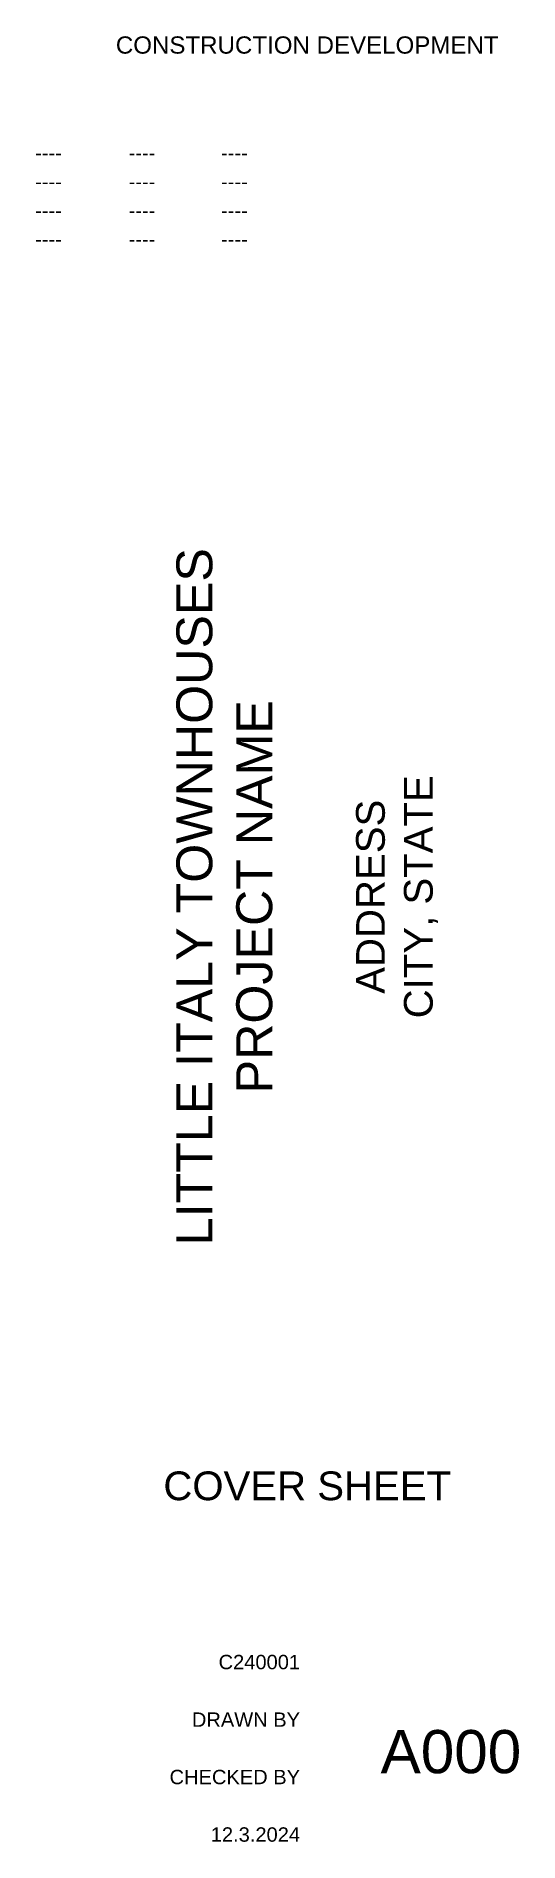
# Paper-space layout 'A000' of a CAD drawing. Header units: millimetres. Extents: x 1136 to 33985, y 66 to 12355.
# Drawn here: x 33899.3 to 33984.6, y 12036 to 12355.1 of the extents above.
import ezdxf

# ---------------------------------------------------------------- set-up
doc = ezdxf.new("R2010")
doc.units = ezdxf.units.MM
doc.header["$LTSCALE"] = 25.4
doc.styles.get("Standard").update_dxf_attribs({"font": 'arial.ttf'})

psp = doc.layouts.new('A000')

# ---------------------------------------------------------------- texts
for s, width, heights, insert, char_height, attachment_point in [('\\pxqc;CONSTRUCTION DEVELOPMENT', 99.06, [0], (33897.65, 12353.49), 3.048, 4), ('\\pxqc;----', 7.62, [0], (33897.65, 12334.44), 2.54, 4), ('\\pxqc;----', 25.4, [0], (33905.27, 12334.44), 2.54, 4), ('\\pxql;----', 64.77, [0], (33931.94, 12334.44), 2.54, 4), ('\\pxqc;----', 7.62, [0], (33897.65, 12329.36), 2.54, 4), ('\\pxqc;----', 25.4, [0], (33905.27, 12329.36), 2.54, 4), ('\\pxql;----', 64.77, [0], (33931.94, 12329.36), 2.54, 4), ('\\pxqc;----', 7.62, [0], (33897.65, 12324.28), 2.54, 4), ('\\pxqc;----', 25.4, [0], (33905.27, 12324.28), 2.54, 4), ('\\pxql;----', 64.77, [0], (33931.94, 12324.28), 2.54, 4), ('\\pxqc;----', 7.62, [0], (33897.65, 12319.2), 2.54, 4), ('\\pxqc;----', 25.4, [0], (33905.27, 12319.2), 2.54, 4), ('\\pxql;----', 64.77, [0], (33931.94, 12319.2), 2.54, 4), ('\\pxqc;COVER SHEET', 99.06, [0], (33897.65, 12098.86), 5.08, 4), ('\\pxqr;C240001', 48.26, [0], (33897.65, 12067.74), 2.54, 4), ('\\pxqr;DRAWN BY', 48.26, [0], (33897.65, 12057.58), 2.54, 4), ('\\pxsm1,qc;A000', 48.26, [36.83], (33996.71, 12051.87), 7.62, 6), ('\\pxqr;CHECKED BY', 48.26, [0], (33897.65, 12047.42), 2.54, 4), ('\\pxqr;12.3.2024', 48.26, [0], (33897.65, 12037.26), 2.54, 4)]:
    psp.add_mtext_dynamic_manual_height_columns(s, width=width, gutter_width=25.4, heights=heights, dxfattribs=dict(insert=insert, char_height=char_height, attachment_point=attachment_point))
at = {"insert": (33947.18, 12122.35), "char_height": 5.08, "attachment_point": 4, "rotation": 90}
psp.add_mtext_dynamic_manual_height_columns('\\pxqc;{\\H1.25x;LITTLE ITALY TOWNHOUSES PROJECT NAME\\P\\P}ADDRESS\\PCITY, STATE', width=161.29, gutter_width=25.4, heights=[99.06], dxfattribs=at)

doc.saveas('drawing.dxf')
